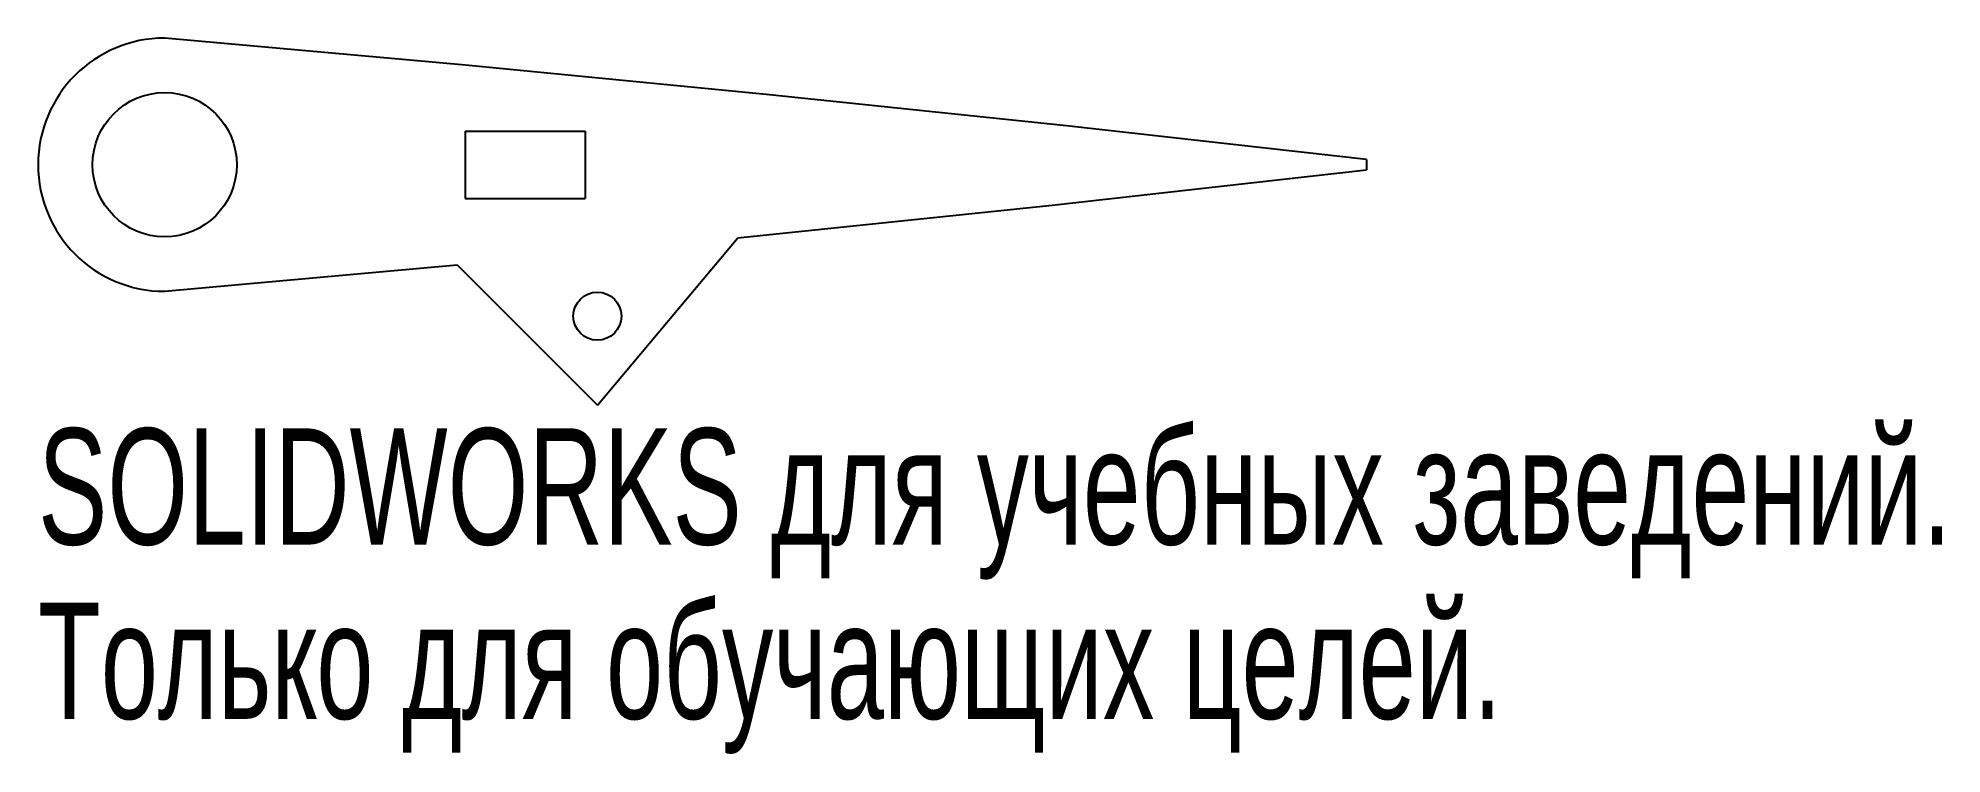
# Model space of a CAD drawing. Extents: x 144.7 to 223.9, y -24.5 to 5.3.
import ezdxf
from ezdxf.enums import TextEntityAlignment as Align

# ---------------------------------------------------------------- set-up
doc = ezdxf.new("R2010")
doc.units = 0
doc.layers.get('0').update_dxf_attribs({"linetype": 'CONTINUOUS'})

msp = doc.modelspace()

# ---------------------------------------------------------------- linework, layer by layer
at = {"color": 7, "linetype": 'CONTINUOUS'}
for p, q in [((162.5, 1.4), (162.5, -1.4)), ((162.5, 1.4), (167.5, 1.4)), ((167.5, 1.4), (167.5, -1.4)), ((200, 0.21), (200, -0.21)), ((162.5, -1.4), (167.5, -1.4)), ((168, -10), (173.839, -3.041)), ((150, -5.267), (162.17, -4.17)), ((162.17, -4.17), (168, -10))]:
    msp.add_line(p, q, dxfattribs=at)
at = {"color": 7, "linetype": 'CONTINUOUS', "flags": 128}
for points in [[(200, 0.21), (187.515, 1.616), (175.019, 2.922), (162.513, 4.138), (150, 5.267)], [(173.839, -3.041), (186.926, -1.68), (200, -0.21)]]:
    msp.add_lwpolyline(points, dxfattribs=at)
at = {"color": 7, "linetype": 'CONTINUOUS'}
for centre, radius in [((150, 0), 3), ((168, -6.3), 1)]:
    msp.add_circle(centre, radius, dxfattribs=at)
msp.add_arc((150, 0), 5.267, 90, 270, dxfattribs=at)

# ---------------------------------------------------------------- texts
for s, width, p in [('SOLIDWORKS для учебных заведений.', 0.668182, (144.733, -17.25)), ('Только для обучающих целей.', 0.661111, (144.733, -24.501))]:
    msp.add_text(s, height=4.83362, dxfattribs=dict(at, width=width)).set_placement(p, align=Align.BOTTOM_LEFT)

doc.saveas('drawing.dxf')
